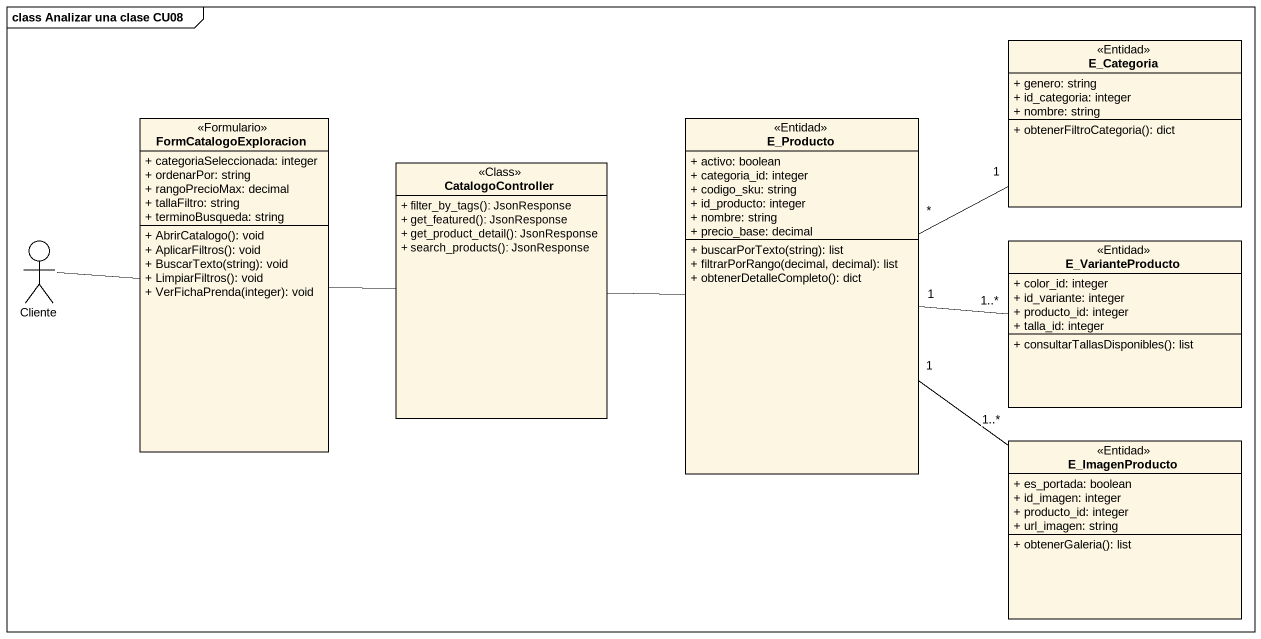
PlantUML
@startuml
mainframe class Analizar una clase CU08
allowmixing
hide circle
hide empty members
skinparam classAttributeIconSize 0
class E_Categoria <<Entidad>> {
  + genero: string
  + id_categoria: integer
  + nombre: string
  + obtenerFiltroCategoria(): dict
}
class FormCatalogoExploracion <<Formulario>> {
  + categoriaSeleccionada: integer
  + ordenarPor: string
  + rangoPrecioMax: decimal
  + tallaFiltro: string
  + terminoBusqueda: string
  + AbrirCatalogo(): void
  + AplicarFiltros(): void
  + BuscarTexto(string): void
  + LimpiarFiltros(): void
  + VerFichaPrenda(integer): void
}
class E_Producto <<Entidad>> {
  + activo: boolean
  + categoria_id: integer
  + codigo_sku: string
  + id_producto: integer
  + nombre: string
  + precio_base: decimal
  + buscarPorTexto(string): list
  + filtrarPorRango(decimal, decimal): list
  + obtenerDetalleCompleto(): dict
}
class CatalogoController <<Class>> {
  + filter_by_tags(): JsonResponse
  + get_featured(): JsonResponse
  + get_product_detail(): JsonResponse
  + search_products(): JsonResponse
}
actor Cliente
class E_VarianteProducto <<Entidad>> {
  + color_id: integer
  + id_variante: integer
  + producto_id: integer
  + talla_id: integer
  + consultarTallasDisponibles(): list
}
class E_ImagenProducto <<Entidad>> {
  + es_portada: boolean
  + id_imagen: integer
  + producto_id: integer
  + url_imagen: string
  + obtenerGaleria(): list
}
FormCatalogoExploracion -right- CatalogoController
E_Producto "*" -right- "1" E_Categoria
E_Producto "1" -right- "1..*" E_VarianteProducto
E_Producto "1" -- "1..*" E_ImagenProducto
CatalogoController -right- E_Producto
Cliente -right- FormCatalogoExploracion
@enduml
